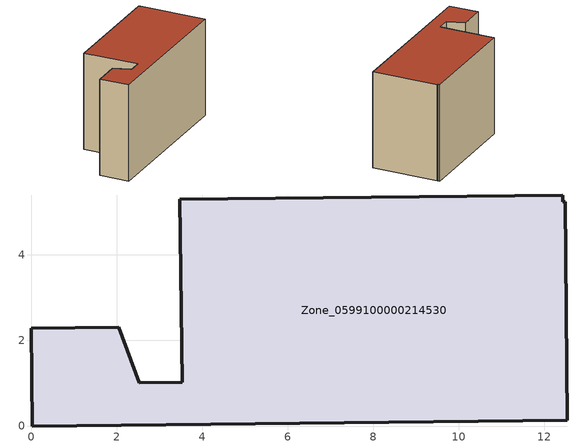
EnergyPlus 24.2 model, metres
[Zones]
Zone_0599100000214530
 floor ground (C_G): 12.49,5.25 12.54,0.14 0.03,0 0,2.29 2.05,2.31 2.53,1.01 3.53,1.02 3.48,5.3 12.43,5.4 12.43,5.25 z0
 wall outside (C_F): 12.54,0.14 12.49,5.25 12.43,5.25 12.43,5.4 3.48,5.3 3.53,1.02 2.53,1.01 2.05,2.31 0,2.29 0.03,0 12.54,0.14 z0:7.56
 roof outside (C_R): 12.43,5.4 3.48,5.3 3.53,1.02 2.53,1.01 2.05,2.31 0,2.29 0.03,0 12.54,0.14 12.49,5.25 12.43,5.25 z7.56
[BUILDING]
Pand.0599100000214530: North Axis=0; Terrain=City; Loads Convergence Tolerance Value=0.04; Temperature Convergence Tolerance Value=0.4; Solar Distribution=FullExterior; Maximum Number of Warmup Days=25; Minimum Number of Warmup Days=1
[Site:Location]
Rotterdam.The.Hague.AP_ZH_NLD Design_Conditions: Latitude=51.96; Longitude=4.45; Time Zone=1; Elevation=-4.5
[SITE:GROUNDTEMPERATURE:BUILDINGSURFACE]
18, 18, 18, 18, 18, 18, 18, 18, 18, 18, 18, 18
[MATERIAL] Thermal Absorptance=0.9; Solar Absorptance=0.7; Visible Absorptance=0.7
Name | Roughness | Thickness | Conductivity | Density | Specific Heat
G.TC.1975-1991 | MediumSmooth | 0.15 | 0.288461 | 540 | 1210
F.TC.1975-1991 | Rough | 0.3 | 0.230769 | 1920 | 840
R.TC.1975-1991 | MediumRough | 0.2 | 0.153846 | 1500 | 1000
[CONSTRUCTION]
C_G: G.TC.1975-1991
C_F: F.TC.1975-1991
C_R: R.TC.1975-1991
[ZONE]
Zone_0599100000214530: Type=1; Multiplier=1; Ceiling Height=Autocalculate; Volume=Autocalculate; Floor Area=autocalculate; Part of Total Floor Area=Yes
[ZONEINFILTRATION:DESIGNFLOWRATE]
Infil_Zone_0599100000214530: Zone or ZoneList or Space or SpaceList=Zone_0599100000214530; Schedule=AlwaysOn; Design Flow Rate Calculation Method=Flow/Area; Flow Rate per Floor Area=0.003; Constant Term Coefficient=1; Temperature Term Coefficient=0; Velocity Term Coefficient=0; Velocity Squared Term Coefficient=0
[HVACTEMPLATE:ZONE:IDEALLOADSAIRSYSTEM]
Zone_0599100000214530: Maximum Heating Supply Air Temperature=50; Minimum Cooling Supply Air Temperature=13; Maximum Heating Supply Air Humidity Ratio=0.0156; Minimum Cooling Supply Air Humidity Ratio=0.0077; Heating Limit=NoLimit; Cooling Limit=NoLimit; Dehumidification Control Type=ConstantSensibleHeatRatio; Cooling Sensible Heat Ratio=0.7; Dehumidification Setpoint=60; Humidification Control Type=None; Humidification Setpoint=30; Outdoor Air Method=None; Outdoor Air Flow Rate per Person=0.00944; Outdoor Air Flow Rate per Zone Floor Area=0; Outdoor Air Flow Rate per Zone=0; Demand Controlled Ventilation Type=None; Outdoor Air Economizer Type=NoEconomizer; Heat Recovery Type=None; Sensible Heat Recovery Effectiveness=0.7; Latent Heat Recovery Effectiveness=0.65
[ZONECONTROL:THERMOSTAT]
ThermostatControl_Zone_0599100000214530: Zone or ZoneList=Zone_0599100000214530; Control Type Schedule=DualSetpointControlType; Control 1=Thermostat_Zone_0599100000214530; Temperature Difference Between Cutout And Setpoint=0
[THERMOSTATSETPOINT:DUALSETPOINT]
Thermostat_Zone_0599100000214530: Heating Setpoint Temperature Schedule=HeatingSetpoint_Zone_0599100000214530; Cooling Setpoint Temperature Schedule=CoolingSetpoint_Zone_0599100000214530
[SCHEDULE:COMPACT]
HeatingSetpoint_Zone_0599100000214530: Through: 12/31, For: AllDays, Until: 24:00, 21
CoolingSetpoint_Zone_0599100000214530: Through: 12/31, For: AllDays, Until: 24:00, 24
DualSetpointControlType: Through: 12/31, For: AllDays, Until: 24:00, 4
AlwaysOn: Through: 12/31, For: AllDays, Until: 24:00, 1
